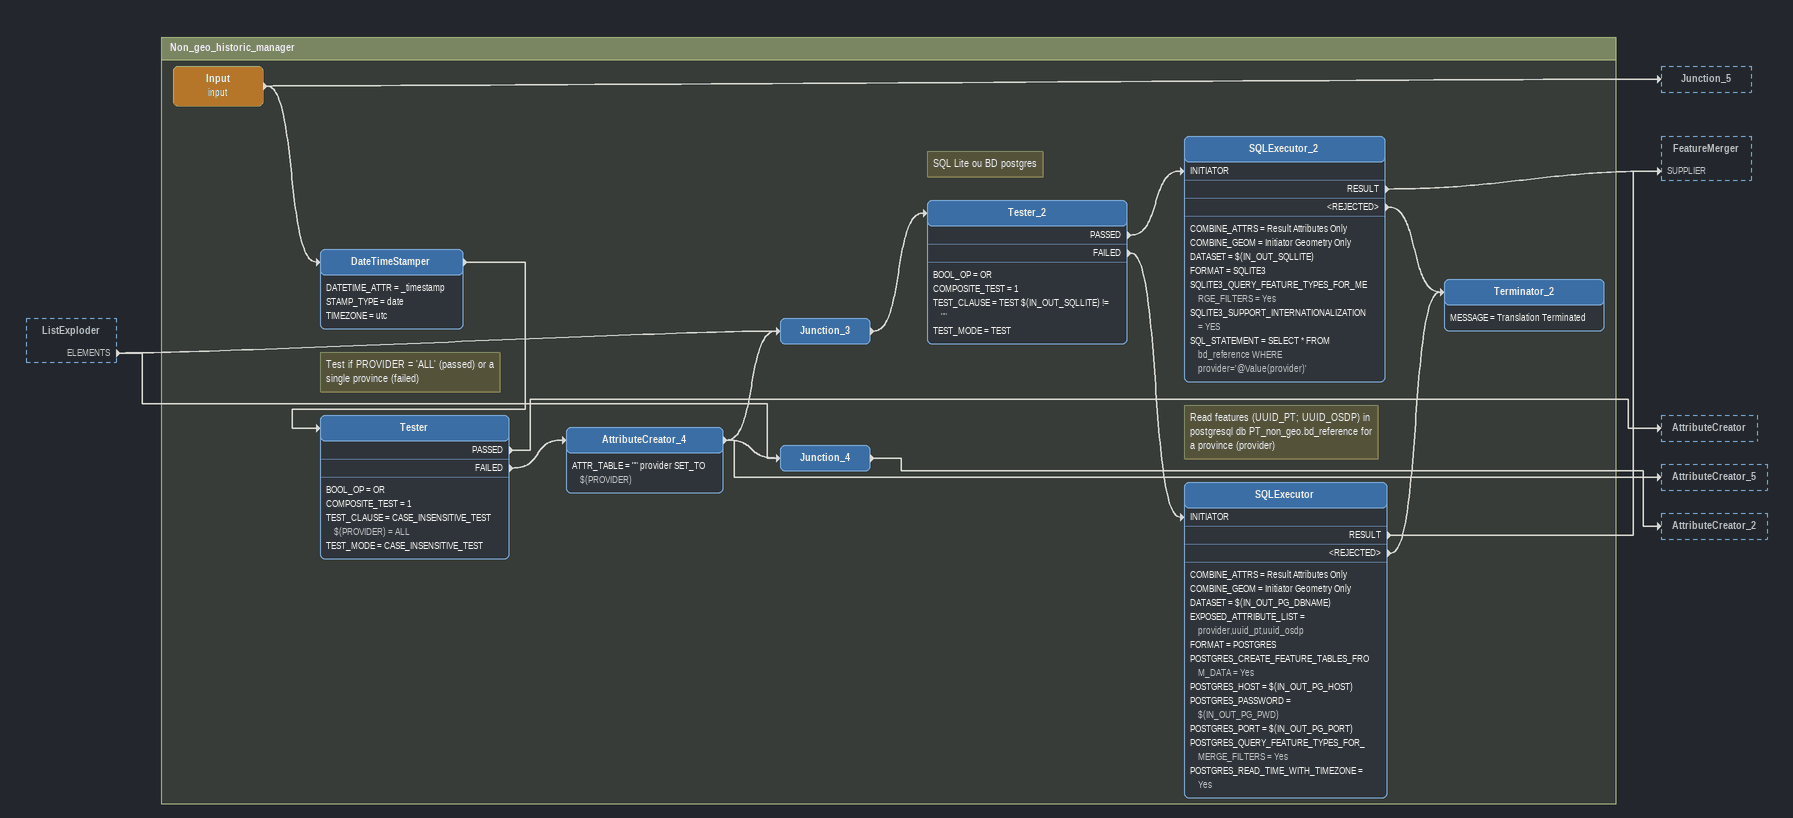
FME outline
ListExploder [outside]
    ELEMENTS -> Junction_3
    ELEMENTS -> Junction_4

Bookmark: Non_geo_historic_manager
Input (input)
    -> DateTimeStamper
    -> Junction_5
DateTimeStamper
    DATETIME_ATTR = _timestamp
    STAMP_TYPE = date
    TIMEZONE = utc
    -> Tester
Note: Test if PROVIDER = 'ALL' (passed) or a single province (failed)
Tester
    BOOL_OP = OR
    COMPOSITE_TEST = 1
    TEST_CLAUSE = CASE_INSENSITIVE_TEST $(PROVIDER) = ALL
    TEST_MODE = CASE_INSENSITIVE_TEST
    PASSED -> AttributeCreator
    FAILED -> AttributeCreator_4
AttributeCreator_4
    ATTR_TABLE = "" provider SET_TO $(PROVIDER)
    -> Junction_4
    -> Junction_3
    -> AttributeCreator_5
Junction_3
    -> Tester_2
Note: SQL Lite ou BD postgres
Tester_2
    BOOL_OP = OR
    COMPOSITE_TEST = 1
    TEST_CLAUSE = TEST $(IN_OUT_SQLLITE) != ""
    TEST_MODE = TEST
    PASSED -> SQLExecutor_2 [INITIATOR]
    FAILED -> SQLExecutor [INITIATOR]
SQLExecutor_2
    COMBINE_ATTRS = Result Attributes Only
    COMBINE_GEOM = Initiator Geometry Only
    DATASET = $(IN_OUT_SQLLITE)
    FORMAT = SQLITE3
    SQLITE3_QUERY_FEATURE_TYPES_FOR_MERGE_FILTERS = Yes
    SQLITE3_SUPPORT_INTERNATIONALIZATION = YES
    SQL_STATEMENT = SELECT * FROM bd_reference WHERE provider='@Value(provider)'
    RESULT -> FeatureMerger [SUPPLIER]
    <REJECTED> -> Terminator_2
Note: Read features (UUID_PT; UUID_OSDP) in postgresql db PT_non_geo.bd_reference for a province (provider)
SQLExecutor
    COMBINE_ATTRS = Result Attributes Only
    COMBINE_GEOM = Initiator Geometry Only
    DATASET = $(IN_OUT_PG_DBNAME)
    EXPOSED_ATTRIBUTE_LIST = provider,uuid_pt,uuid_osdp
    FORMAT = POSTGRES
    POSTGRES_CREATE_FEATURE_TABLES_FROM_DATA = Yes
    POSTGRES_HOST = $(IN_OUT_PG_HOST)
    POSTGRES_PASSWORD = $(IN_OUT_PG_PWD)
    POSTGRES_PORT = $(IN_OUT_PG_PORT)
    POSTGRES_QUERY_FEATURE_TYPES_FOR_MERGE_FILTERS = Yes
    POSTGRES_READ_TIME_WITH_TIMEZONE = Yes
    RESULT -> FeatureMerger [SUPPLIER]
    <REJECTED> -> Terminator_2
Terminator_2
    MESSAGE = Translation Terminated
Junction_4
    -> AttributeCreator_2
